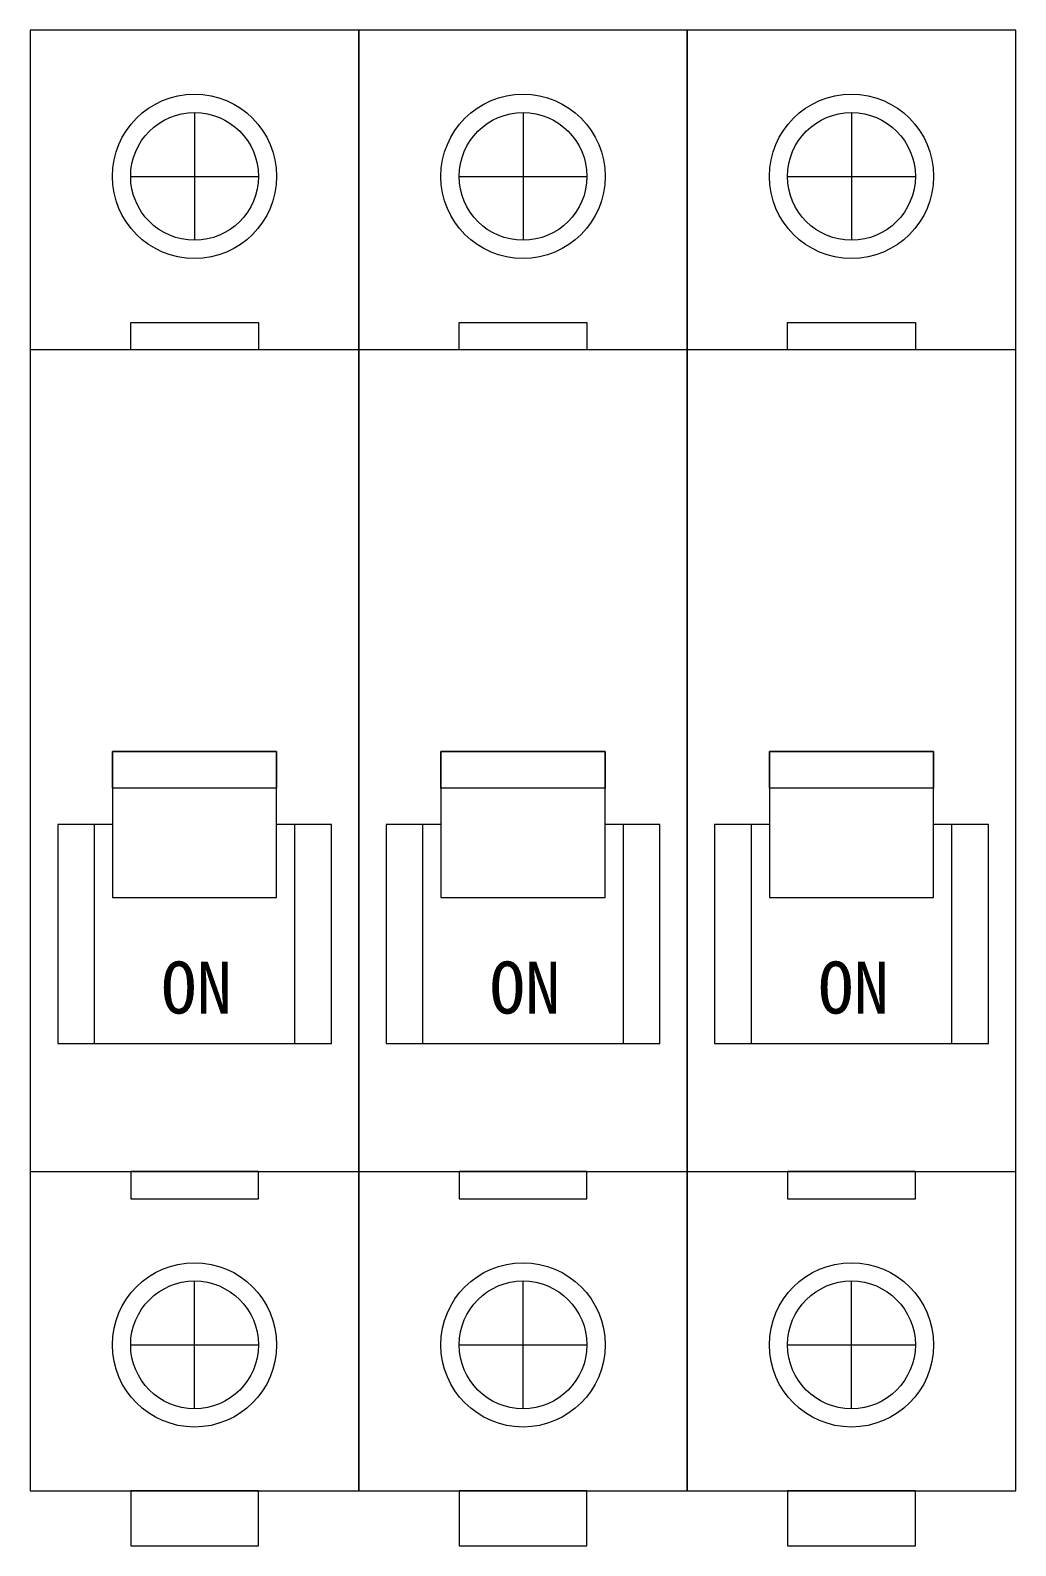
# Model space of a CAD drawing. Extents: x 415998 to 417262, y 318542 to 320742.
# Drawn here: x 416852.9 to 416906.9, y 320308 to 320391 of the extents above; entities that cross this region are included whole.
import ezdxf

# ---------------------------------------------------------------- set-up
doc = ezdxf.new("R2010")
doc.units = 0
doc.header["$MEASUREMENT"] = 0
doc.layers.add('细线', color=7, linetype='Continuous', lineweight=0)
doc.styles.add('正常', font='')
doc.styles.get('正常').set_extended_font_data('FangSong_GB2312')

# ---------------------------------------------------------------- blocks, each defined once
blk = doc.blocks.new('Manufacturer光辉PartName微型断路器Series1PShellFrameLimitingCurrentRemarkPartTypeMinCurrent1MaxCurrent63Poles3PMinPower0MaxPower0LibType2DelFlgfalseUpdateDate')
at = {"layer": '细线'}
for p, q in [((0, 37), (0, 30)), ((-3.5, 33.5), (3.5, 33.5)), ((0, -34), (0, -27)), ((-3.5, -30.5), (3.5, -30.5))]:
    blk.add_line(p, q, dxfattribs=at)
for points in [[(-9, -38.5), (9, -38.5), (9, 41.5), (-9, 41.5)], [(-3.5, 25.5), (3.5, 25.5), (3.5, 24), (-3.5, 24)], [(-9, -21), (9, -21), (9, 24), (-9, 24)], [(-4.5, -6), (4.5, -6), (4.5, 2), (-4.5, 2)], [(-4.5, 2), (4.5, 2), (4.5, 0), (-4.5, 0)], [(-3.5, -22.5), (3.5, -22.5), (3.5, -21), (-3.5, -21)], [(-3.5, -41.5), (3.5, -41.5), (3.5, -38.5), (-3.5, -38.5)]]:
    blk.add_lwpolyline(points, close=True, dxfattribs=at)
for points in [[(-4.5, -2), (-7.5, -2), (-7.5, -14), (7.5, -14), (7.5, -2), (4.5, -2)], [(-4.5, -2), (-5.5, -2), (-5.5, -14), (5.5, -14), (5.5, -2), (4.5, -2)]]:
    blk.add_lwpolyline(points, dxfattribs=at)
for centre, radius in [((0, 33.5), 4.5), ((0, 33.5), 3.5), ((0, -30.5), 4.5), ((0, -30.5), 3.5)]:
    blk.add_circle(centre, radius, dxfattribs=at)
at = {"layer": '细线', "color": 2, "lineweight": 15, "style": '正常'}
blk.add_text('ON', height=2.8512, dxfattribs=at).set_placement((-1.828, -12.355))

msp = doc.modelspace()

# ---------------------------------------------------------------- block references
for p in [(416861.861, 320349.465), (416879.861, 320349.465), (416897.861, 320349.465)]:
    msp.add_blockref('Manufacturer光辉PartName微型断路器Series1PShellFrameLimitingCurrentRemarkPartTypeMinCurrent1MaxCurrent63Poles3PMinPower0MaxPower0LibType2DelFlgfalseUpdateDate', p)

doc.saveas('drawing.dxf')
